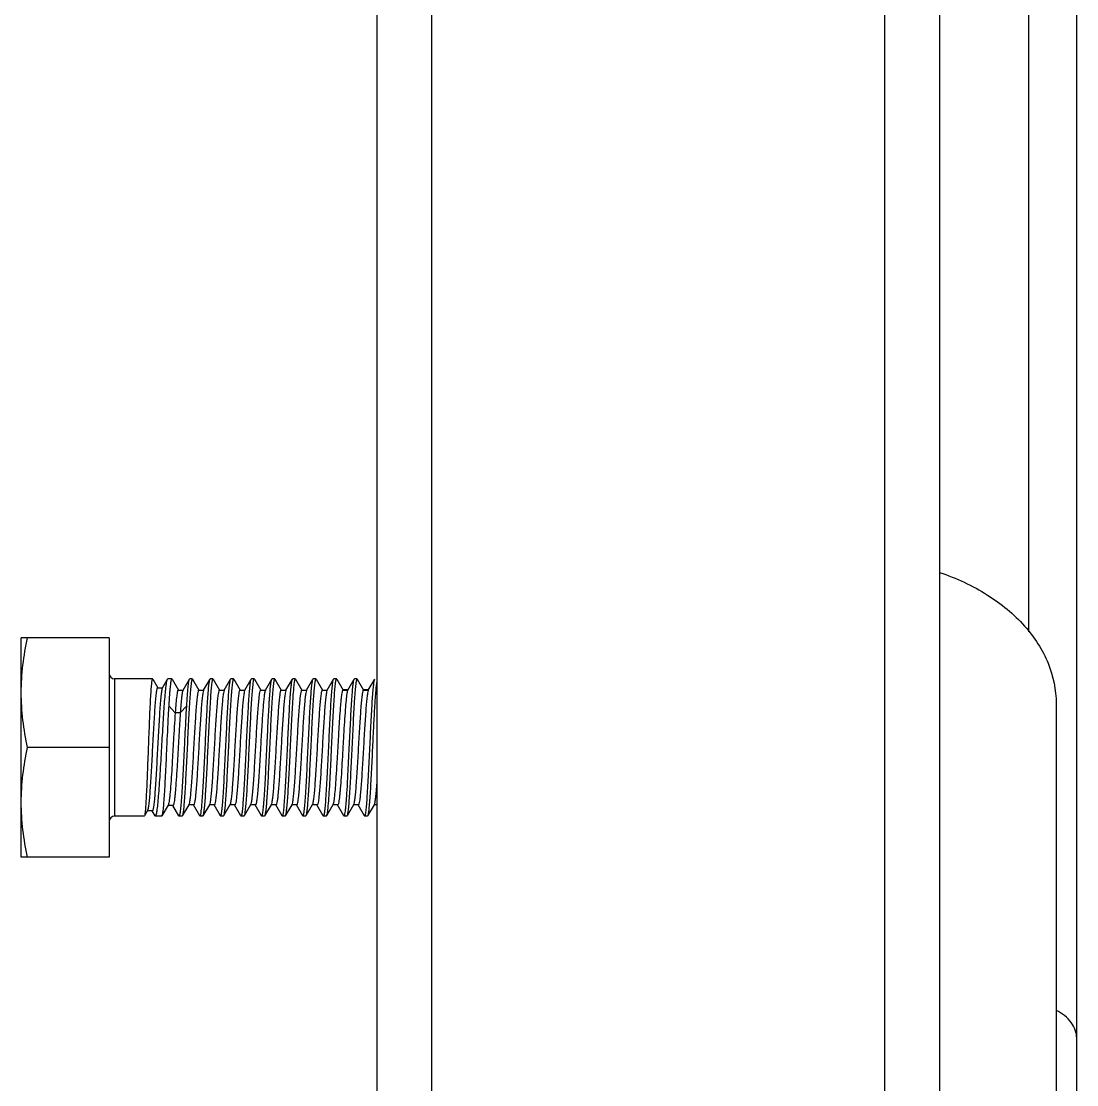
# Model space of a CAD drawing. Extents: x 4995099 to 5303443, y 4627657 to 4889583.
# Drawn here: x 5068756 to 5069542, y 4737413 to 4738205 of the extents above; entities that cross this region are included whole.
import ezdxf

# ---------------------------------------------------------------- set-up
doc = ezdxf.new("R2010")
doc.units = 0
doc.header["$LTSCALE"] = 1000
doc.header["$MEASUREMENT"] = 0
doc.layers.get('0').update_dxf_attribs({"color": 4, "linetype": 'CONTINUOUS'})

msp = doc.modelspace()

# ---------------------------------------------------------------- linework, layer by layer
for p, q in [((5069542.31, 4737394.9), (5069542.31, 4740730.48)), ((5069506.53, 4737750.46), (5069506.53, 4740579.38)), ((5069020.99, 4740388.31), (5069020.99, 4736994.68)), ((5069061.88, 4740388.31), (5069061.88, 4736994.68)), ((5069399.2, 4740388.31), (5069399.2, 4736994.68)), ((5069440.09, 4740388.31), (5069440.09, 4736994.68)), ((5068756.25, 4737582.41), (5068756.25, 4737745.97)), ((5068821.67, 4737745.97), (5068756.25, 4737745.97)), ((5068821.67, 4737745.97), (5068821.67, 4737582.41)), ((5068825.75, 4737715.3), (5068825.75, 4737613.08)), ((5068853.96, 4737715.3), (5068825.75, 4737715.3)), ((5068854.11, 4737715.18), (5068853.96, 4737715.3)), ((5068854.11, 4737715.18), (5068857.85, 4737708.73)), ((5068861.34, 4737708.53), (5068865.13, 4737715.07)), ((5068865.13, 4737715.07), (5068865.4, 4737715.3)), ((5068868.31, 4737715.3), (5068865.4, 4737715.3)), ((5068868.51, 4737715.13), (5068868.31, 4737715.3)), ((5068868.51, 4737715.13), (5068873.22, 4737707.02)), ((5068876.7, 4737706.81), (5068881.52, 4737715.13)), ((5068883.64, 4737715.3), (5068881.72, 4737715.3)), ((5068883.84, 4737715.13), (5068883.64, 4737715.3)), ((5068883.84, 4737715.13), (5068888.56, 4737707.02)), ((5068892.03, 4737706.81), (5068896.85, 4737715.13)), ((5068896.85, 4737715.13), (5068897.05, 4737715.3)), ((5068898.97, 4737715.3), (5068897.05, 4737715.3)), ((5068899.17, 4737715.13), (5068898.97, 4737715.3)), ((5068899.17, 4737715.13), (5068903.89, 4737707.02)), ((5068907.36, 4737706.81), (5068912.18, 4737715.13)), ((5068912.18, 4737715.13), (5068912.38, 4737715.3)), ((5068914.3, 4737715.3), (5068912.38, 4737715.3)), ((5068914.51, 4737715.13), (5068914.3, 4737715.3)), ((5068914.51, 4737715.13), (5068919.22, 4737707.02)), ((5068922.7, 4737706.81), (5068927.52, 4737715.13)), ((5068927.52, 4737715.13), (5068927.72, 4737715.3)), ((5068929.64, 4737715.3), (5068927.72, 4737715.3)), ((5068929.84, 4737715.13), (5068929.64, 4737715.3)), ((5068929.84, 4737715.13), (5068934.56, 4737707.02)), ((5068938.03, 4737706.81), (5068942.85, 4737715.13)), ((5068944.97, 4737715.3), (5068943.05, 4737715.3)), ((5068945.17, 4737715.13), (5068944.97, 4737715.3)), ((5068945.17, 4737715.13), (5068949.89, 4737707.02)), ((5068953.36, 4737706.81), (5068958.18, 4737715.13)), ((5068958.18, 4737715.13), (5068958.38, 4737715.3)), ((5068960.3, 4737715.3), (5068958.38, 4737715.3)), ((5068960.5, 4737715.13), (5068960.3, 4737715.3)), ((5068960.5, 4737715.13), (5068965.22, 4737707.02)), ((5068968.7, 4737706.81), (5068973.51, 4737715.13)), ((5068973.51, 4737715.13), (5068973.72, 4737715.3)), ((5068975.64, 4737715.3), (5068973.72, 4737715.3)), ((5068975.84, 4737715.13), (5068975.64, 4737715.3)), ((5068975.84, 4737715.13), (5068980.55, 4737707.02)), ((5068984.03, 4737706.81), (5068988.85, 4737715.13)), ((5068988.85, 4737715.13), (5068989.05, 4737715.3)), ((5068990.97, 4737715.3), (5068989.05, 4737715.3)), ((5068991.17, 4737715.13), (5068990.97, 4737715.3)), ((5068991.17, 4737715.13), (5068995.89, 4737707.02)), ((5068999.36, 4737706.81), (5069004.18, 4737715.13)), ((5069004.18, 4737715.13), (5069004.38, 4737715.3)), ((5069006.3, 4737715.3), (5069004.38, 4737715.3)), ((5069006.5, 4737715.13), (5069006.3, 4737715.3)), ((5069006.5, 4737715.13), (5069011.22, 4737707.02)), ((5069014.69, 4737706.81), (5069019.51, 4737715.13)), ((5068857.74, 4737708.73), (5068861.45, 4737708.73)), ((5068873.11, 4737707.02), (5068876.82, 4737707.02)), ((5068888.44, 4737707.02), (5068892.15, 4737707.02)), ((5068892.03, 4737706.81), (5068891.94, 4737706.62)), ((5068903.77, 4737707.02), (5068907.48, 4737707.02)), ((5068907.36, 4737706.81), (5068907.27, 4737706.61)), ((5068919.1, 4737707.02), (5068922.82, 4737707.02)), ((5068922.7, 4737706.81), (5068922.59, 4737706.6)), ((5068934.44, 4737707.02), (5068938.15, 4737707.02)), ((5068949.77, 4737707.02), (5068953.48, 4737707.02)), ((5068953.36, 4737706.81), (5068953.25, 4737706.58)), ((5068965.1, 4737707.02), (5068968.82, 4737707.02)), ((5068968.7, 4737706.81), (5068968.58, 4737706.57)), ((5068980.44, 4737707.02), (5068984.15, 4737707.02)), ((5068984.03, 4737706.81), (5068983.91, 4737706.55)), ((5068995.77, 4737707.02), (5068999.48, 4737707.02)), ((5068999.49, 4737707.03), (5068995.88, 4737707.03)), ((5069011.1, 4737707.02), (5069014.81, 4737707.02)), ((5069014.82, 4737707.03), (5069011.21, 4737707.03)), ((5069014.69, 4737706.81), (5069014.57, 4737706.53)), ((5068870.86, 4737690.12), (5068866.06, 4737695.13)), ((5068879.47, 4737695.13), (5068874.69, 4737690.12)), ((5069526.98, 4737696.93), (5069526.98, 4736585.8)), ((5068874.69, 4737690.12), (5068870.86, 4737690.12)), ((5068821.67, 4737664.19), (5068760.85, 4737664.19)), ((5068925.94, 4737666.97), (5068925.8, 4737664.19)), ((5068939.22, 4737664.19), (5068939.35, 4737666.97)), ((5068850.27, 4737617.13), (5068847.97, 4737613.18)), ((5068853.88, 4737616.95), (5068850.16, 4737616.95)), ((5068855.86, 4737613.36), (5068853.8, 4737616.9)), ((5068865.66, 4737621.28), (5068860.98, 4737613.23)), ((5068869.26, 4737621.07), (5068865.54, 4737621.07)), ((5068873.66, 4737613.28), (5068869.14, 4737621.07)), ((5068881.01, 4737621.57), (5068876.17, 4737613.25)), ((5068884.6, 4737621.36), (5068880.89, 4737621.36)), ((5068889.18, 4737613.25), (5068884.48, 4737621.36)), ((5068896.34, 4737621.57), (5068891.51, 4737613.25)), ((5068899.94, 4737621.36), (5068896.22, 4737621.36)), ((5068904.52, 4737613.25), (5068899.82, 4737621.36)), ((5068911.68, 4737621.57), (5068906.84, 4737613.25)), ((5068915.27, 4737621.36), (5068911.56, 4737621.36)), ((5068919.85, 4737613.25), (5068915.15, 4737621.36)), ((5068927.01, 4737621.57), (5068922.17, 4737613.25)), ((5068930.6, 4737621.36), (5068926.89, 4737621.36)), ((5068935.18, 4737613.25), (5068930.48, 4737621.36)), ((5068942.34, 4737621.57), (5068937.5, 4737613.25)), ((5068945.94, 4737621.36), (5068942.22, 4737621.36)), ((5068950.52, 4737613.25), (5068945.82, 4737621.36)), ((5068957.68, 4737621.57), (5068952.84, 4737613.25)), ((5068961.27, 4737621.36), (5068957.56, 4737621.36)), ((5068965.85, 4737613.25), (5068961.15, 4737621.36)), ((5068973.01, 4737621.57), (5068968.17, 4737613.25)), ((5068976.6, 4737621.36), (5068972.89, 4737621.36)), ((5068981.18, 4737613.25), (5068976.48, 4737621.36)), ((5068988.34, 4737621.57), (5068983.5, 4737613.25)), ((5068991.93, 4737621.36), (5068988.22, 4737621.36)), ((5068996.51, 4737613.25), (5068991.81, 4737621.36)), ((5069003.67, 4737621.57), (5068998.84, 4737613.25)), ((5069007.27, 4737621.36), (5069003.55, 4737621.36)), ((5069011.85, 4737613.25), (5069007.15, 4737621.36)), ((5069019.01, 4737621.57), (5069014.17, 4737613.25)), ((5069020.99, 4737621.36), (5069018.89, 4737621.36)), ((5068847.86, 4737613.08), (5068825.75, 4737613.08)), ((5068847.97, 4737613.18), (5068847.86, 4737613.08)), ((5068855.86, 4737613.36), (5068856.18, 4737613.08)), ((5068860.81, 4737613.08), (5068856.18, 4737613.08)), ((5068860.98, 4737613.23), (5068860.81, 4737613.08)), ((5068873.66, 4737613.28), (5068873.89, 4737613.08)), ((5068875.97, 4737613.08), (5068873.89, 4737613.08)), ((5068876.17, 4737613.25), (5068875.97, 4737613.08)), ((5068889.18, 4737613.25), (5068889.39, 4737613.08)), ((5068891.31, 4737613.08), (5068889.39, 4737613.08)), ((5068891.51, 4737613.25), (5068891.31, 4737613.08)), ((5068904.52, 4737613.25), (5068904.72, 4737613.08)), ((5068906.64, 4737613.08), (5068904.72, 4737613.08)), ((5068906.84, 4737613.25), (5068906.64, 4737613.08)), ((5068919.85, 4737613.25), (5068920.05, 4737613.08)), ((5068921.97, 4737613.08), (5068920.05, 4737613.08)), ((5068922.17, 4737613.25), (5068921.97, 4737613.08)), ((5068935.18, 4737613.25), (5068935.38, 4737613.08)), ((5068937.3, 4737613.08), (5068935.38, 4737613.08)), ((5068937.5, 4737613.25), (5068937.3, 4737613.08)), ((5068950.52, 4737613.25), (5068950.72, 4737613.08)), ((5068952.64, 4737613.08), (5068950.72, 4737613.08)), ((5068952.84, 4737613.25), (5068952.64, 4737613.08)), ((5068965.85, 4737613.25), (5068966.05, 4737613.08)), ((5068967.97, 4737613.08), (5068966.05, 4737613.08)), ((5068968.17, 4737613.25), (5068967.97, 4737613.08)), ((5068981.18, 4737613.25), (5068981.38, 4737613.08)), ((5068983.3, 4737613.08), (5068981.38, 4737613.08)), ((5068983.5, 4737613.25), (5068983.3, 4737613.08)), ((5068996.51, 4737613.25), (5068996.72, 4737613.08)), ((5068998.64, 4737613.08), (5068996.72, 4737613.08)), ((5068998.84, 4737613.25), (5068998.64, 4737613.08)), ((5069011.85, 4737613.25), (5069012.05, 4737613.08)), ((5069013.97, 4737613.08), (5069012.05, 4737613.08)), ((5069014.17, 4737613.25), (5069013.97, 4737613.08)), ((5068821.67, 4737582.41), (5068756.25, 4737582.41))]:
    msp.add_line(p, q)
for centre, start, end in [((5068825.75, 4737719.39), 180, 270), ((5068825.75, 4737608.99), 90, 180)]:
    msp.add_arc(centre, 4.09, start, end)
for points, knots in [([(5069440.19, 4737794.61), (5069452.63, 4737790.37), (5069475.71, 4737779.72), (5069504.03, 4737756.66), (5069522.56, 4737728.44), (5069526.98, 4737707.13), (5069526.98, 4737696.93)], [0, 0, 0, 0, 0.283922, 0.54373, 0.779554, 1, 1, 1, 1]), ([(5068853.96, 4737715.3), (5068853.85, 4737715.3), (5068853.68, 4737714.86), (5068853.52, 4737714.2), (5068853.32, 4737712.93), (5068853.04, 4737710.42), (5068852.7, 4737706.14), (5068852.32, 4737699.87), (5068851.94, 4737692.22), (5068851.56, 4737683.5), (5068851.19, 4737674.03), (5068850.94, 4737667.51), (5068850.81, 4737664.19)], [0, 0, 0, 0, 0.006203, 0.021073, 0.045141, 0.078305, 0.170688, 0.294821, 0.44599, 0.618417, 0.805472, 1, 1, 1, 1]), ([(5068860.89, 4737664.19), (5068861.24, 4737670.33), (5068861.75, 4737679.29), (5068862.47, 4737690.75), (5068862.99, 4737698.18), (5068863.51, 4737704.46), (5068863.98, 4737709.4), (5068864.51, 4737712.76), (5068864.83, 4737714.54), (5068865.13, 4737715.07)], [0, 0, 0, 0, 0.361155, 0.526427, 0.673911, 0.798642, 0.896457, 0.964179, 1, 1, 1, 1]), ([(5068868.31, 4737715.3), (5068868.16, 4737715.3), (5068867.91, 4737714.7), (5068867.7, 4737713.79), (5068867.42, 4737712.06), (5068867.15, 4737709.79), (5068866.88, 4737706.88), (5068866.48, 4737701.94), (5068866.23, 4737697.95), (5068866.06, 4737695.13)], [0, 0, 0, 0, 0.021546, 0.072917, 0.155846, 0.269667, 0.412995, 0.584026, 1, 1, 1, 1]), ([(5068879.47, 4737695.13), (5068879.63, 4737697.73), (5068879.92, 4737702.36), (5068880.41, 4737708.36), (5068880.82, 4737712.2), (5068881.21, 4737714.23), (5068881.39, 4737714.91), (5068881.52, 4737715.13)], [0, 0, 0, 0, 0.387446, 0.690986, 0.897716, 0.962073, 1, 1, 1, 1]), ([(5068883.64, 4737715.3), (5068883.52, 4737715.3), (5068883.3, 4737714.89), (5068883.12, 4737714.19), (5068882.88, 4737712.93), (5068882.54, 4737710.41), (5068882.13, 4737706.14), (5068881.68, 4737699.87), (5068881.21, 4737692.22), (5068880.74, 4737683.5), (5068880.28, 4737674.03), (5068879.96, 4737667.51), (5068879.81, 4737664.19)], [0, 0, 0, 0, 0.006697, 0.021779, 0.045964, 0.079194, 0.171609, 0.295674, 0.446694, 0.618911, 0.805729, 1, 1, 1, 1]), ([(5068881.52, 4737715.13), (5068881.54, 4737715.17), (5068881.59, 4737715.25), (5068881.68, 4737715.3), (5068881.72, 4737715.3)], [0, 0, 0, 0, 0.600476, 1, 1, 1, 1]), ([(5068893.22, 4737664.19), (5068893.51, 4737670.38), (5068893.94, 4737679.41), (5068894.56, 4737690.95), (5068894.99, 4737698.42), (5068895.44, 4737704.69), (5068895.84, 4737709.61), (5068896.31, 4737712.89), (5068896.56, 4737714.63), (5068896.85, 4737715.13)], [0, 0, 0, 0, 0.363963, 0.530225, 0.678242, 0.802937, 0.90006, 0.966368, 1, 1, 1, 1]), ([(5068898.97, 4737715.3), (5068898.86, 4737715.3), (5068898.63, 4737714.89), (5068898.45, 4737714.19), (5068898.21, 4737712.94), (5068897.88, 4737710.41), (5068897.47, 4737706.14), (5068897.01, 4737699.87), (5068896.55, 4737692.22), (5068896.08, 4737683.5), (5068895.61, 4737674.03), (5068895.3, 4737667.51), (5068895.14, 4737664.19)], [0, 0, 0, 0, 0.006689, 0.021764, 0.045941, 0.079165, 0.171569, 0.295632, 0.446659, 0.618889, 0.805716, 1, 1, 1, 1]), ([(5068908.55, 4737664.19), (5068908.85, 4737670.38), (5068909.28, 4737679.41), (5068909.89, 4737690.95), (5068910.33, 4737698.42), (5068910.78, 4737704.69), (5068911.17, 4737709.61), (5068911.65, 4737712.89), (5068911.9, 4737714.63), (5068912.18, 4737715.13)], [0, 0, 0, 0, 0.363959, 0.530225, 0.678245, 0.80294, 0.900061, 0.966367, 1, 1, 1, 1]), ([(5068914.3, 4737715.3), (5068914.19, 4737715.3), (5068913.97, 4737714.89), (5068913.79, 4737714.19), (5068913.54, 4737712.94), (5068913.21, 4737710.42), (5068912.8, 4737706.14), (5068912.34, 4737699.87), (5068911.88, 4737692.22), (5068911.41, 4737683.5), (5068910.94, 4737674.03), (5068910.63, 4737667.51), (5068910.47, 4737664.19)], [0, 0, 0, 0, 0.00668, 0.021743, 0.045911, 0.079128, 0.171521, 0.29558, 0.446613, 0.618858, 0.805701, 1, 1, 1, 1]), ([(5068923.88, 4737664.19), (5068924.18, 4737670.38), (5068924.61, 4737679.41), (5068925.22, 4737690.95), (5068925.66, 4737698.42), (5068926.11, 4737704.69), (5068926.51, 4737709.61), (5068926.98, 4737712.89), (5068927.23, 4737714.63), (5068927.52, 4737715.13)], [0, 0, 0, 0, 0.363957, 0.530226, 0.678247, 0.80294, 0.900059, 0.966367, 1, 1, 1, 1]), ([(5068929.64, 4737715.3), (5068929.53, 4737715.3), (5068929.31, 4737714.92), (5068929.14, 4737714.27), (5068928.9, 4737713.1), (5068928.58, 4737710.74), (5068928.18, 4737706.75), (5068927.74, 4737700.86), (5068927.29, 4737693.66), (5068926.84, 4737685.41), (5068926.39, 4737676.39), (5068926.09, 4737670.16), (5068925.94, 4737666.97)], [0, 0, 0, 0, 0.006689, 0.021571, 0.045424, 0.078208, 0.169526, 0.292465, 0.442701, 0.6149, 0.802905, 1, 1, 1, 1]), ([(5068939.35, 4737666.97), (5068939.63, 4737672.88), (5068940.04, 4737681.46), (5068940.64, 4737692.41), (5068941.06, 4737699.44), (5068941.49, 4737705.33), (5068941.88, 4737709.94), (5068942.33, 4737713.02), (5068942.58, 4737714.66), (5068942.85, 4737715.13)], [0, 0, 0, 0, 0.367266, 0.533405, 0.680662, 0.804347, 0.900563, 0.966339, 1, 1, 1, 1]), ([(5068944.97, 4737715.3), (5068944.86, 4737715.3), (5068944.63, 4737714.89), (5068944.45, 4737714.19), (5068944.21, 4737712.94), (5068943.87, 4737710.41), (5068943.47, 4737706.14), (5068943.01, 4737699.87), (5068942.54, 4737692.22), (5068942.08, 4737683.5), (5068941.61, 4737674.03), (5068941.3, 4737667.51), (5068941.14, 4737664.19)], [0, 0, 0, 0, 0.006689, 0.021763, 0.04594, 0.079164, 0.171568, 0.295631, 0.446657, 0.618886, 0.805714, 1, 1, 1, 1]), ([(5068942.85, 4737715.13), (5068942.88, 4737715.17), (5068942.93, 4737715.25), (5068943.01, 4737715.3), (5068943.05, 4737715.3)], [0, 0, 0, 0, 0.600612, 1, 1, 1, 1]), ([(5068954.55, 4737664.19), (5068954.85, 4737670.38), (5068955.27, 4737679.41), (5068955.89, 4737690.95), (5068956.32, 4737698.42), (5068956.77, 4737704.69), (5068957.17, 4737709.61), (5068957.65, 4737712.89), (5068957.89, 4737714.63), (5068958.18, 4737715.13)], [0, 0, 0, 0, 0.363961, 0.530225, 0.678245, 0.802939, 0.90006, 0.966367, 1, 1, 1, 1]), ([(5068960.3, 4737715.3), (5068960.19, 4737715.3), (5068959.96, 4737714.89), (5068959.79, 4737714.19), (5068959.54, 4737712.94), (5068959.21, 4737710.42), (5068958.8, 4737706.14), (5068958.34, 4737699.87), (5068957.88, 4737692.22), (5068957.41, 4737683.5), (5068956.94, 4737674.03), (5068956.63, 4737667.51), (5068956.47, 4737664.19)], [0, 0, 0, 0, 0.006676, 0.021733, 0.045899, 0.079113, 0.171508, 0.295569, 0.446596, 0.61884, 0.805693, 1, 1, 1, 1]), ([(5068969.88, 4737664.19), (5068970.18, 4737670.38), (5068970.61, 4737679.41), (5068971.22, 4737690.95), (5068971.66, 4737698.42), (5068972.11, 4737704.69), (5068972.51, 4737709.61), (5068972.98, 4737712.89), (5068973.23, 4737714.63), (5068973.51, 4737715.13)], [0, 0, 0, 0, 0.363962, 0.530226, 0.678239, 0.802933, 0.900057, 0.966368, 1, 1, 1, 1]), ([(5068975.64, 4737715.3), (5068975.52, 4737715.3), (5068975.3, 4737714.89), (5068975.12, 4737714.19), (5068974.88, 4737712.93), (5068974.54, 4737710.41), (5068974.13, 4737706.14), (5068973.67, 4737699.87), (5068973.21, 4737692.22), (5068972.74, 4737683.5), (5068972.27, 4737674.03), (5068971.96, 4737667.51), (5068971.8, 4737664.19)], [0, 0, 0, 0, 0.006697, 0.021779, 0.045964, 0.079195, 0.171609, 0.295674, 0.446694, 0.618911, 0.805729, 1, 1, 1, 1]), ([(5068985.22, 4737664.19), (5068985.51, 4737670.38), (5068985.94, 4737679.41), (5068986.55, 4737690.95), (5068986.99, 4737698.42), (5068987.44, 4737704.69), (5068987.84, 4737709.61), (5068988.31, 4737712.89), (5068988.56, 4737714.63), (5068988.85, 4737715.13)], [0, 0, 0, 0, 0.363963, 0.530225, 0.678242, 0.802937, 0.90006, 0.966368, 1, 1, 1, 1]), ([(5068990.97, 4737715.3), (5068990.85, 4737715.3), (5068990.63, 4737714.89), (5068990.45, 4737714.19), (5068990.21, 4737712.94), (5068989.87, 4737710.41), (5068989.46, 4737706.14), (5068989.01, 4737699.87), (5068988.54, 4737692.22), (5068988.08, 4737683.5), (5068987.61, 4737674.03), (5068987.29, 4737667.51), (5068987.14, 4737664.19)], [0, 0, 0, 0, 0.006686, 0.021758, 0.045933, 0.079154, 0.171555, 0.295617, 0.446646, 0.618881, 0.805711, 1, 1, 1, 1]), ([(5069000.55, 4737664.19), (5069000.84, 4737670.38), (5069001.27, 4737679.41), (5069001.89, 4737690.95), (5069002.32, 4737698.42), (5069002.77, 4737704.69), (5069003.17, 4737709.61), (5069003.64, 4737712.89), (5069003.89, 4737714.63), (5069004.18, 4737715.13)], [0, 0, 0, 0, 0.363958, 0.530225, 0.678245, 0.80294, 0.90006, 0.966367, 1, 1, 1, 1]), ([(5069006.3, 4737715.3), (5069006.19, 4737715.3), (5069005.96, 4737714.89), (5069005.79, 4737714.19), (5069005.54, 4737712.94), (5069005.21, 4737710.42), (5069004.8, 4737706.14), (5069004.34, 4737699.87), (5069003.88, 4737692.22), (5069003.41, 4737683.5), (5069002.94, 4737674.03), (5069002.63, 4737667.51), (5069002.47, 4737664.19)], [0, 0, 0, 0, 0.006677, 0.021736, 0.045902, 0.079117, 0.171507, 0.295565, 0.446598, 0.618848, 0.805696, 1, 1, 1, 1]), ([(5069015.88, 4737664.19), (5069016.18, 4737670.38), (5069016.61, 4737679.41), (5069017.22, 4737690.95), (5069017.66, 4737698.42), (5069018.11, 4737704.69), (5069018.5, 4737709.61), (5069018.98, 4737712.89), (5069019.23, 4737714.63), (5069019.51, 4737715.13)], [0, 0, 0, 0, 0.363957, 0.530228, 0.678248, 0.80294, 0.900058, 0.966367, 1, 1, 1, 1]), ([(5069020.99, 4737713.54), (5069020.58, 4737711.27), (5069020.05, 4737705.17), (5069019.29, 4737694.19), (5069018.56, 4737680.03), (5069018.06, 4737669.66), (5069017.8, 4737664.19)], [0, 0, 0, 0, 0.140058, 0.370691, 0.667791, 1, 1, 1, 1]), ([(5068857.74, 4737708.73), (5068857.63, 4737708.73), (5068857.4, 4737708.39), (5068857.22, 4737707.76), (5068856.98, 4737706.68), (5068856.64, 4737704.49), (5068856.24, 4737700.79), (5068855.79, 4737695.35), (5068855.33, 4737688.72), (5068854.87, 4737681.16), (5068854.41, 4737672.94), (5068853.8, 4737661.55), (5068853.2, 4737650.32), (5068852.58, 4737639.65), (5068852.13, 4737632.72), (5068851.68, 4737626.89), (5068851.27, 4737622.32), (5068850.81, 4737619.24), (5068850.54, 4737617.61), (5068850.27, 4737617.13)], [0, 0, 0, 0, 0.003488, 0.010904, 0.022688, 0.038824, 0.083607, 0.143647, 0.216697, 0.300025, 0.390537, 0.484902, 0.671459, 0.756962, 0.833182, 0.897479, 0.947675, 0.982144, 1, 1, 1, 1]), ([(5068861.34, 4737708.53), (5068861.05, 4737708.03), (5068860.77, 4737706.31), (5068860.29, 4737703.09), (5068859.86, 4737698.32), (5068859.4, 4737692.29), (5068858.94, 4737685.17), (5068858.31, 4737674.35), (5068857.71, 4737663.04), (5068857.1, 4737651.68), (5068856.65, 4737643.58), (5068856.2, 4737636.18), (5068855.75, 4737629.76), (5068855.31, 4737624.51), (5068854.9, 4737620.67), (5068854.5, 4737618.29), (5068854.2, 4737617.27), (5068853.98, 4737616.95), (5068853.88, 4737616.95)], [0, 0, 0, 0, 0.018844, 0.055045, 0.107437, 0.174076, 0.252464, 0.339678, 0.527511, 0.621285, 0.710453, 0.791854, 0.862644, 0.920393, 0.963178, 0.989688, 0.996707, 1, 1, 1, 1]), ([(5068873.11, 4737707.02), (5068872.97, 4737707.02), (5068872.71, 4737706.55), (5068872.5, 4737705.75), (5068872.21, 4737704.31), (5068871.82, 4737701.44), (5068871.35, 4737696.63), (5068871.03, 4737692.48), (5068870.86, 4737690.12)], [0, 0, 0, 0, 0.023235, 0.075178, 0.15823, 0.271917, 0.585415, 1, 1, 1, 1]), ([(5068876.7, 4737706.81), (5068876.39, 4737706.29), (5068876.1, 4737704.48), (5068875.59, 4737701.08), (5068875.15, 4737696.07), (5068874.85, 4737692.26), (5068874.69, 4737690.12)], [0, 0, 0, 0, 0.108395, 0.316903, 0.618184, 1, 1, 1, 1]), ([(5068888.44, 4737707.02), (5068888.34, 4737707.02), (5068888.11, 4737706.72), (5068887.81, 4737705.73), (5068887.4, 4737703.47), (5068886.99, 4737699.82), (5068886.54, 4737694.84), (5068886.09, 4737688.77), (5068885.63, 4737681.81), (5068885.18, 4737674.22), (5068884.57, 4737663.63), (5068883.98, 4737653.13), (5068883.36, 4737643.1), (5068882.91, 4737636.54), (5068882.45, 4737630.99), (5068882.03, 4737626.6), (5068881.57, 4737623.62), (5068881.28, 4737622.03), (5068881.01, 4737621.57)], [0, 0, 0, 0, 0.003515, 0.010772, 0.037949, 0.081609, 0.140308, 0.211978, 0.294061, 0.383612, 0.477415, 0.664253, 0.750571, 0.827952, 0.893624, 0.945254, 0.981055, 1, 1, 1, 1]), ([(5068891.94, 4737706.62), (5068891.69, 4737706.03), (5068891.39, 4737704.31), (5068890.94, 4737701.09), (5068890.52, 4737696.55), (5068889.88, 4737688.43), (5068889.14, 4737676.53), (5068888.42, 4737663.91), (5068887.82, 4737653.46), (5068887.37, 4737646), (5068886.93, 4737639.18), (5068886.48, 4737633.25), (5068886.04, 4737628.39), (5068885.63, 4737624.82), (5068885.22, 4737622.61), (5068884.92, 4737621.65), (5068884.7, 4737621.36), (5068884.6, 4737621.36)], [0, 0, 0, 0, 0.022098, 0.060554, 0.114206, 0.18123, 0.34569, 0.53115, 0.623722, 0.711849, 0.792446, 0.862698, 0.92016, 0.962863, 0.989437, 0.99654, 1, 1, 1, 1]), ([(5068903.77, 4737707.02), (5068903.67, 4737707.02), (5068903.45, 4737706.72), (5068903.14, 4737705.73), (5068902.74, 4737703.47), (5068902.32, 4737699.82), (5068901.87, 4737694.84), (5068901.42, 4737688.77), (5068900.97, 4737681.81), (5068900.51, 4737674.22), (5068899.9, 4737663.63), (5068899.31, 4737653.13), (5068898.69, 4737643.1), (5068898.24, 4737636.54), (5068897.78, 4737630.99), (5068897.37, 4737626.6), (5068896.9, 4737623.62), (5068896.62, 4737622.03), (5068896.34, 4737621.57)], [0, 0, 0, 0, 0.003515, 0.010772, 0.037949, 0.081609, 0.140308, 0.211978, 0.294061, 0.383612, 0.477415, 0.664253, 0.750571, 0.827952, 0.893624, 0.945254, 0.981055, 1, 1, 1, 1]), ([(5068907.27, 4737706.61), (5068907.02, 4737706.02), (5068906.71, 4737704.29), (5068906.27, 4737701.06), (5068905.85, 4737696.52), (5068905.21, 4737688.39), (5068904.47, 4737676.49), (5068903.75, 4737663.87), (5068903.15, 4737653.43), (5068902.71, 4737645.98), (5068902.26, 4737639.17), (5068901.82, 4737633.24), (5068901.37, 4737628.38), (5068900.96, 4737624.81), (5068900.56, 4737622.61), (5068900.26, 4737621.65), (5068900.04, 4737621.36), (5068899.94, 4737621.36)], [0, 0, 0, 0, 0.022237, 0.060809, 0.11455, 0.181633, 0.346125, 0.531524, 0.624042, 0.712107, 0.792639, 0.862829, 0.920237, 0.962898, 0.989446, 0.996542, 1, 1, 1, 1]), ([(5068919.1, 4737707.02), (5068919, 4737707.02), (5068918.78, 4737706.72), (5068918.48, 4737705.73), (5068918.07, 4737703.47), (5068917.65, 4737699.82), (5068917.2, 4737694.84), (5068916.75, 4737688.77), (5068916.3, 4737681.81), (5068915.84, 4737674.22), (5068915.24, 4737663.63), (5068914.65, 4737653.13), (5068914.02, 4737643.1), (5068913.57, 4737636.54), (5068913.12, 4737630.99), (5068912.7, 4737626.6), (5068912.23, 4737623.62), (5068911.95, 4737622.03), (5068911.68, 4737621.57)], [0, 0, 0, 0, 0.003515, 0.010772, 0.037949, 0.081609, 0.140308, 0.211978, 0.294061, 0.383612, 0.477416, 0.664253, 0.750571, 0.827952, 0.893624, 0.945254, 0.981055, 1, 1, 1, 1]), ([(5068922.59, 4737706.6), (5068922.35, 4737706), (5068922.04, 4737704.27), (5068921.6, 4737701.03), (5068921.17, 4737696.48), (5068920.54, 4737688.35), (5068919.8, 4737676.45), (5068919.09, 4737663.83), (5068918.49, 4737653.39), (5068918.04, 4737645.95), (5068917.59, 4737639.15), (5068917.15, 4737633.23), (5068916.7, 4737628.37), (5068916.29, 4737624.81), (5068915.89, 4737622.61), (5068915.59, 4737621.65), (5068915.37, 4737621.36), (5068915.27, 4737621.36)], [0, 0, 0, 0, 0.022376, 0.061065, 0.114893, 0.182035, 0.346559, 0.531898, 0.624361, 0.712364, 0.792832, 0.86296, 0.920314, 0.962934, 0.989455, 0.996544, 1, 1, 1, 1]), ([(5068934.44, 4737707.02), (5068934.34, 4737707.02), (5068934.11, 4737706.72), (5068933.81, 4737705.74), (5068933.41, 4737703.5), (5068932.99, 4737699.86), (5068932.54, 4737694.92), (5068932.09, 4737688.89), (5068931.47, 4737679.3), (5068931.03, 4737671.74), (5068930.74, 4737666.52)], [0, 0, 0, 0, 0.007368, 0.022553, 0.07941, 0.170757, 0.293599, 0.443643, 0.615565, 1, 1, 1, 1]), ([(5068938.03, 4737706.81), (5068937.78, 4737706.39), (5068937.51, 4737704.98), (5068937.08, 4737702.32), (5068936.69, 4737698.43), (5068936.26, 4737693.5), (5068935.84, 4737687.64), (5068935.26, 4737678.54), (5068934.85, 4737671.42), (5068934.57, 4737666.52)], [0, 0, 0, 0, 0.036414, 0.10397, 0.201071, 0.324823, 0.471425, 0.636308, 1, 1, 1, 1]), ([(5068949.77, 4737707.02), (5068949.67, 4737707.02), (5068949.45, 4737706.72), (5068949.14, 4737705.73), (5068948.73, 4737703.47), (5068948.32, 4737699.82), (5068947.87, 4737694.84), (5068947.42, 4737688.77), (5068946.96, 4737681.81), (5068946.51, 4737674.22), (5068945.9, 4737663.63), (5068945.31, 4737653.13), (5068944.69, 4737643.1), (5068944.24, 4737636.54), (5068943.78, 4737630.99), (5068943.36, 4737626.6), (5068942.9, 4737623.62), (5068942.62, 4737622.03), (5068942.34, 4737621.57)], [0, 0, 0, 0, 0.003516, 0.010772, 0.037949, 0.081609, 0.140308, 0.211978, 0.294061, 0.383612, 0.477416, 0.664254, 0.750571, 0.827952, 0.893624, 0.945254, 0.981055, 1, 1, 1, 1]), ([(5068953.25, 4737706.58), (5068953.01, 4737705.97), (5068952.7, 4737704.23), (5068952.26, 4737700.96), (5068951.83, 4737696.4), (5068951.2, 4737688.26), (5068950.46, 4737676.37), (5068949.75, 4737663.76), (5068949.15, 4737653.33), (5068948.7, 4737645.9), (5068948.25, 4737639.11), (5068947.81, 4737633.2), (5068947.37, 4737628.36), (5068946.96, 4737624.8), (5068946.55, 4737622.61), (5068946.26, 4737621.65), (5068946.03, 4737621.36), (5068945.94, 4737621.36)], [0, 0, 0, 0, 0.022654, 0.061574, 0.115578, 0.182837, 0.347426, 0.532643, 0.624999, 0.712877, 0.793216, 0.863221, 0.920468, 0.963004, 0.989473, 0.996549, 1, 1, 1, 1]), ([(5068965.1, 4737707.02), (5068965, 4737707.02), (5068964.78, 4737706.72), (5068964.47, 4737705.73), (5068964.07, 4737703.47), (5068963.65, 4737699.82), (5068963.2, 4737694.84), (5068962.75, 4737688.77), (5068962.3, 4737681.81), (5068961.84, 4737674.22), (5068961.24, 4737663.63), (5068960.64, 4737653.13), (5068960.02, 4737643.1), (5068959.57, 4737636.54), (5068959.11, 4737630.99), (5068958.7, 4737626.6), (5068958.23, 4737623.62), (5068957.95, 4737622.03), (5068957.68, 4737621.57)], [0, 0, 0, 0, 0.003516, 0.010771, 0.037949, 0.081609, 0.140308, 0.211978, 0.294061, 0.383613, 0.477416, 0.664254, 0.750571, 0.827952, 0.893624, 0.945254, 0.981055, 1, 1, 1, 1]), ([(5068968.58, 4737706.57), (5068968.34, 4737705.96), (5068968.03, 4737704.2), (5068967.59, 4737700.93), (5068967.16, 4737696.36), (5068966.53, 4737688.22), (5068965.79, 4737676.33), (5068965.08, 4737663.72), (5068964.48, 4737653.3), (5068964.03, 4737645.88), (5068963.58, 4737639.09), (5068963.14, 4737633.19), (5068962.7, 4737628.35), (5068962.29, 4737624.8), (5068961.89, 4737622.61), (5068961.59, 4737621.65), (5068961.37, 4737621.36), (5068961.27, 4737621.36)], [0, 0, 0, 0, 0.022792, 0.061828, 0.11592, 0.183237, 0.347858, 0.533014, 0.625317, 0.713133, 0.793408, 0.863351, 0.920544, 0.963039, 0.989482, 0.996551, 1, 1, 1, 1]), ([(5068980.44, 4737707.02), (5068980.33, 4737707.02), (5068980.11, 4737706.72), (5068979.81, 4737705.73), (5068979.4, 4737703.47), (5068978.98, 4737699.82), (5068978.53, 4737694.84), (5068978.08, 4737688.77), (5068977.63, 4737681.81), (5068977.18, 4737674.22), (5068976.57, 4737663.63), (5068975.98, 4737653.13), (5068975.35, 4737643.1), (5068974.9, 4737636.54), (5068974.45, 4737630.99), (5068974.03, 4737626.6), (5068973.56, 4737623.62), (5068973.28, 4737622.03), (5068973.01, 4737621.57)], [0, 0, 0, 0, 0.003516, 0.010771, 0.037949, 0.081609, 0.140308, 0.211978, 0.294061, 0.383613, 0.477416, 0.664254, 0.750571, 0.827952, 0.893624, 0.945254, 0.981055, 1, 1, 1, 1]), ([(5068983.91, 4737706.55), (5068983.67, 4737705.94), (5068983.36, 4737704.18), (5068982.92, 4737700.9), (5068982.49, 4737696.32), (5068981.86, 4737688.18), (5068981.12, 4737676.28), (5068980.41, 4737663.68), (5068979.81, 4737653.27), (5068979.36, 4737645.85), (5068978.92, 4737639.07), (5068978.47, 4737633.17), (5068978.03, 4737628.34), (5068977.62, 4737624.79), (5068977.22, 4737622.6), (5068976.92, 4737621.65), (5068976.7, 4737621.36), (5068976.6, 4737621.36)], [0, 0, 0, 0, 0.022931, 0.062083, 0.116262, 0.183637, 0.34829, 0.533386, 0.625634, 0.713389, 0.793599, 0.863481, 0.920621, 0.963074, 0.989491, 0.996553, 1, 1, 1, 1]), ([(5068995.77, 4737707.02), (5068995.6, 4737707.02), (5068995.31, 4737706.37), (5068995.07, 4737705.36), (5068994.75, 4737703.46), (5068994.45, 4737700.98), (5068994.13, 4737697.83), (5068993.68, 4737692.53), (5068993.14, 4737684.79), (5068992.53, 4737674.57), (5068991.9, 4737663.63), (5068991.28, 4737652.73), (5068990.84, 4737645.56), (5068990.61, 4737642.12)], [0, 0, 0, 0, 0.007549, 0.025288, 0.053782, 0.092698, 0.14142, 0.199125, 0.337396, 0.498012, 0.669894, 0.841157, 1, 1, 1, 1]), ([(5068999.36, 4737706.81), (5068999.21, 4737706.55), (5068998.99, 4737705.74), (5068998.52, 4737703.31), (5068998.04, 4737698.76), (5068997.45, 4737691.76), (5068996.87, 4737683.01), (5068996.27, 4737673.09), (5068995.49, 4737659.32), (5068994.9, 4737648.93), (5068994.45, 4737642.12)], [0, 0, 0, 0, 0.014139, 0.038106, 0.114569, 0.22512, 0.362916, 0.519336, 0.684562, 1, 1, 1, 1]), ([(5069011.1, 4737707.02), (5069011, 4737707.02), (5069010.78, 4737706.72), (5069010.47, 4737705.73), (5069010.07, 4737703.47), (5069009.65, 4737699.82), (5069009.2, 4737694.84), (5069008.75, 4737688.77), (5069008.3, 4737681.81), (5069007.84, 4737674.22), (5069007.23, 4737663.63), (5069006.64, 4737653.13), (5069006.02, 4737643.1), (5069005.57, 4737636.54), (5069005.11, 4737630.99), (5069004.7, 4737626.6), (5069004.23, 4737623.62), (5069003.95, 4737622.03), (5069003.67, 4737621.57)], [0, 0, 0, 0, 0.003516, 0.010771, 0.037949, 0.081609, 0.140308, 0.211978, 0.294061, 0.383613, 0.477416, 0.664254, 0.750571, 0.827952, 0.893624, 0.945254, 0.981055, 1, 1, 1, 1]), ([(5069014.57, 4737706.53), (5069014.33, 4737705.91), (5069014.02, 4737704.14), (5069013.58, 4737700.84), (5069013.15, 4737696.25), (5069012.52, 4737688.09), (5069011.78, 4737676.2), (5069011.07, 4737663.61), (5069010.47, 4737653.21), (5069010.02, 4737645.8), (5069009.58, 4737639.03), (5069009.14, 4737633.15), (5069008.7, 4737628.32), (5069008.28, 4737624.79), (5069007.88, 4737622.6), (5069007.59, 4737621.65), (5069007.37, 4737621.36), (5069007.27, 4737621.36)], [0, 0, 0, 0, 0.023208, 0.06259, 0.116944, 0.184435, 0.349152, 0.534126, 0.626268, 0.713899, 0.79398, 0.86374, 0.920773, 0.963144, 0.989509, 0.996558, 1, 1, 1, 1]), ([(5068866.06, 4737695.13), (5068865.92, 4737692.8), (5068865.34, 4737682.49), (5068864.86, 4737672.17), (5068864.49, 4737664.19)], [0, 0, 0, 0, 0.22604, 1, 1, 1, 1]), ([(5068877.87, 4737664.19), (5068878.01, 4737666.95), (5068878.51, 4737677.26), (5068879.02, 4737687.58), (5068879.47, 4737695.13)], [0, 0, 0, 0, 0.2673, 1, 1, 1, 1]), ([(5068870.86, 4737690.12), (5068870.36, 4737683.15), (5068869.74, 4737672.37), (5068868.92, 4737657.94), (5068868.29, 4737647.25), (5068867.67, 4737637.74), (5068867.13, 4737630.87), (5068866.67, 4737626.46), (5068866.37, 4737624.09), (5068866.05, 4737622.44), (5068865.83, 4737621.56), (5068865.66, 4737621.28)], [0, 0, 0, 0, 0.303539, 0.468638, 0.62733, 0.768529, 0.882427, 0.926602, 0.961222, 0.985757, 1, 1, 1, 1]), ([(5068874.69, 4737690.12), (5068874.44, 4737686.66), (5068873.98, 4737679.33), (5068873.32, 4737668.04), (5068872.67, 4737656.44), (5068872.01, 4737645.43), (5068871.45, 4737637.02), (5068870.98, 4737631.21), (5068870.65, 4737627.74), (5068870.33, 4737625.01), (5068869.99, 4737622.91), (5068869.73, 4737621.8), (5068869.43, 4737621.07), (5068869.26, 4737621.07)], [0, 0, 0, 0, 0.15003, 0.317321, 0.489066, 0.652114, 0.794019, 0.853588, 0.904016, 0.944371, 0.97394, 0.992316, 1, 1, 1, 1]), ([(5068850.81, 4737664.19), (5068850.57, 4737657.91), (5068850.23, 4737648.77), (5068849.74, 4737637.1), (5068849.4, 4737629.59), (5068849.04, 4737623.31), (5068848.76, 4737618.44), (5068848.35, 4737615.28), (5068848.23, 4737613.62), (5068847.97, 4737613.18)], [0, 0, 0, 0, 0.36864, 0.53657, 0.68548, 0.810114, 0.906077, 0.97003, 1, 1, 1, 1]), ([(5068856.18, 4737613.08), (5068856.31, 4737613.08), (5068856.6, 4737613.46), (5068856.99, 4737614.72), (5068857.51, 4737617.58), (5068858.05, 4737622.22), (5068858.62, 4737628.51), (5068859.18, 4737636.16), (5068859.75, 4737644.88), (5068860.32, 4737654.35), (5068860.7, 4737660.87), (5068860.89, 4737664.19)], [0, 0, 0, 0, 0.007547, 0.022985, 0.080637, 0.173055, 0.296975, 0.447746, 0.61965, 0.806111, 1, 1, 1, 1]), ([(5068864.49, 4737664.19), (5068864.2, 4737657.98), (5068863.78, 4737648.92), (5068863.18, 4737637.35), (5068862.76, 4737629.87), (5068862.32, 4737623.59), (5068861.95, 4737618.69), (5068861.49, 4737615.44), (5068861.26, 4737613.72), (5068860.98, 4737613.23)], [0, 0, 0, 0, 0.365079, 0.53175, 0.679987, 0.804667, 0.901508, 0.967249, 1, 1, 1, 1]), ([(5068873.89, 4737613.08), (5068874, 4737613.08), (5068874.25, 4737613.48), (5068874.43, 4737614.19), (5068874.69, 4737615.44), (5068875.04, 4737617.96), (5068875.47, 4737622.23), (5068875.95, 4737628.5), (5068876.43, 4737636.15), (5068876.91, 4737644.88), (5068877.39, 4737654.35), (5068877.71, 4737660.87), (5068877.87, 4737664.19)], [0, 0, 0, 0, 0.006868, 0.022, 0.046199, 0.079427, 0.17181, 0.295831, 0.44681, 0.618994, 0.805771, 1, 1, 1, 1]), ([(5068879.81, 4737664.19), (5068879.51, 4737657.99), (5068879.08, 4737648.97), (5068878.47, 4737637.43), (5068878.03, 4737629.96), (5068877.58, 4737623.68), (5068877.18, 4737618.77), (5068876.71, 4737615.49), (5068876.46, 4737613.75), (5068876.17, 4737613.25)], [0, 0, 0, 0, 0.364025, 0.530311, 0.678341, 0.803035, 0.90014, 0.966414, 1, 1, 1, 1]), ([(5068889.39, 4737613.08), (5068889.5, 4737613.08), (5068889.72, 4737613.49), (5068889.9, 4737614.19), (5068890.15, 4737615.44), (5068890.48, 4737617.97), (5068890.89, 4737622.24), (5068891.35, 4737628.51), (5068891.81, 4737636.16), (5068892.28, 4737644.88), (5068892.75, 4737654.35), (5068893.06, 4737660.87), (5068893.22, 4737664.19)], [0, 0, 0, 0, 0.006693, 0.021771, 0.045952, 0.079179, 0.171588, 0.295652, 0.446676, 0.6189, 0.805722, 1, 1, 1, 1]), ([(5068895.14, 4737664.19), (5068894.84, 4737657.99), (5068894.41, 4737648.97), (5068893.8, 4737637.43), (5068893.36, 4737629.96), (5068892.91, 4737623.68), (5068892.52, 4737618.77), (5068892.04, 4737615.49), (5068891.79, 4737613.75), (5068891.51, 4737613.25)], [0, 0, 0, 0, 0.364027, 0.530312, 0.678339, 0.803032, 0.900139, 0.966415, 1, 1, 1, 1]), ([(5068904.72, 4737613.08), (5068904.83, 4737613.08), (5068905.06, 4737613.49), (5068905.24, 4737614.19), (5068905.48, 4737615.45), (5068905.81, 4737617.97), (5068906.22, 4737622.24), (5068906.68, 4737628.51), (5068907.14, 4737636.16), (5068907.61, 4737644.88), (5068908.08, 4737654.35), (5068908.39, 4737660.87), (5068908.55, 4737664.19)], [0, 0, 0, 0, 0.006696, 0.021778, 0.045963, 0.079194, 0.171608, 0.295673, 0.446692, 0.618909, 0.805729, 1, 1, 1, 1]), ([(5068910.47, 4737664.19), (5068910.18, 4737657.99), (5068909.75, 4737648.97), (5068909.13, 4737637.43), (5068908.7, 4737629.96), (5068908.25, 4737623.68), (5068907.85, 4737618.77), (5068907.38, 4737615.49), (5068907.13, 4737613.75), (5068906.84, 4737613.25)], [0, 0, 0, 0, 0.364034, 0.530325, 0.678352, 0.803041, 0.900142, 0.966414, 1, 1, 1, 1]), ([(5068920.05, 4737613.08), (5068920.17, 4737613.08), (5068920.39, 4737613.49), (5068920.57, 4737614.19), (5068920.81, 4737615.44), (5068921.15, 4737617.96), (5068921.56, 4737622.24), (5068922.01, 4737628.51), (5068922.48, 4737636.16), (5068922.94, 4737644.88), (5068923.41, 4737654.35), (5068923.73, 4737660.87), (5068923.88, 4737664.19)], [0, 0, 0, 0, 0.006683, 0.021751, 0.045922, 0.07914, 0.171535, 0.295594, 0.446618, 0.618857, 0.805703, 1, 1, 1, 1]), ([(5068925.8, 4737664.19), (5068925.51, 4737657.99), (5068925.08, 4737648.97), (5068924.47, 4737637.43), (5068924.03, 4737629.96), (5068923.58, 4737623.68), (5068923.18, 4737618.77), (5068922.71, 4737615.49), (5068922.46, 4737613.75), (5068922.17, 4737613.25)], [0, 0, 0, 0, 0.364016, 0.530299, 0.678328, 0.803022, 0.900132, 0.966412, 1, 1, 1, 1]), ([(5068930.74, 4737666.52), (5068930.43, 4737661.15), (5068929.99, 4737653.3), (5068929.36, 4737643.23), (5068928.91, 4737636.63), (5068928.45, 4737631.04), (5068928.03, 4737626.63), (5068927.57, 4737623.63), (5068927.28, 4737622.04), (5068927.01, 4737621.57)], [0, 0, 0, 0, 0.357179, 0.522363, 0.670515, 0.796289, 0.895183, 0.963748, 1, 1, 1, 1]), ([(5068934.57, 4737666.52), (5068934.4, 4737663.63), (5068934.08, 4737657.93), (5068933.6, 4737649.63), (5068933.11, 4737641.93), (5068932.63, 4737635.14), (5068932.16, 4737629.55), (5068931.74, 4737625.74), (5068931.39, 4737623.47), (5068931.14, 4737622.36), (5068930.95, 4737621.71), (5068930.71, 4737621.36), (5068930.6, 4737621.36)], [0, 0, 0, 0, 0.191103, 0.376469, 0.548513, 0.700189, 0.825314, 0.918839, 0.952565, 0.977198, 0.992701, 1, 1, 1, 1]), ([(5068935.38, 4737613.08), (5068935.5, 4737613.08), (5068935.72, 4737613.49), (5068935.9, 4737614.19), (5068936.14, 4737615.44), (5068936.48, 4737617.96), (5068936.89, 4737622.24), (5068937.35, 4737628.51), (5068937.81, 4737636.16), (5068938.28, 4737644.88), (5068938.75, 4737654.35), (5068939.06, 4737660.87), (5068939.22, 4737664.19)], [0, 0, 0, 0, 0.006671, 0.021725, 0.045886, 0.079098, 0.171491, 0.295553, 0.446588, 0.618835, 0.805687, 1, 1, 1, 1]), ([(5068941.14, 4737664.19), (5068940.84, 4737657.99), (5068940.41, 4737648.97), (5068939.8, 4737637.43), (5068939.36, 4737629.96), (5068938.91, 4737623.68), (5068938.51, 4737618.77), (5068938.04, 4737615.49), (5068937.79, 4737613.75), (5068937.5, 4737613.25)], [0, 0, 0, 0, 0.364022, 0.530315, 0.678347, 0.803036, 0.900137, 0.966413, 1, 1, 1, 1]), ([(5068950.72, 4737613.08), (5068950.83, 4737613.08), (5068951.06, 4737613.49), (5068951.23, 4737614.19), (5068951.48, 4737615.44), (5068951.81, 4737617.96), (5068952.22, 4737622.24), (5068952.68, 4737628.51), (5068953.14, 4737636.16), (5068953.61, 4737644.88), (5068954.08, 4737654.35), (5068954.39, 4737660.87), (5068954.55, 4737664.19)], [0, 0, 0, 0, 0.006673, 0.021728, 0.04589, 0.079102, 0.171488, 0.295544, 0.446579, 0.618833, 0.80569, 1, 1, 1, 1]), ([(5068956.47, 4737664.19), (5068956.17, 4737657.99), (5068955.75, 4737648.97), (5068955.13, 4737637.43), (5068954.69, 4737629.96), (5068954.24, 4737623.68), (5068953.85, 4737618.77), (5068953.37, 4737615.49), (5068953.13, 4737613.75), (5068952.84, 4737613.25)], [0, 0, 0, 0, 0.364021, 0.530312, 0.678344, 0.803036, 0.900139, 0.966413, 1, 1, 1, 1]), ([(5068966.05, 4737613.08), (5068966.16, 4737613.08), (5068966.39, 4737613.49), (5068966.57, 4737614.19), (5068966.81, 4737615.44), (5068967.15, 4737617.96), (5068967.55, 4737622.24), (5068968.01, 4737628.51), (5068968.48, 4737636.16), (5068968.94, 4737644.88), (5068969.41, 4737654.35), (5068969.72, 4737660.87), (5068969.88, 4737664.19)], [0, 0, 0, 0, 0.006683, 0.021749, 0.045921, 0.079139, 0.171536, 0.295597, 0.446627, 0.618868, 0.805705, 1, 1, 1, 1]), ([(5068971.8, 4737664.19), (5068971.51, 4737657.99), (5068971.08, 4737648.97), (5068970.47, 4737637.43), (5068970.03, 4737629.96), (5068969.58, 4737623.68), (5068969.18, 4737618.77), (5068968.71, 4737615.49), (5068968.46, 4737613.75), (5068968.17, 4737613.25)], [0, 0, 0, 0, 0.364024, 0.530311, 0.678341, 0.803035, 0.90014, 0.966414, 1, 1, 1, 1]), ([(5068981.38, 4737613.08), (5068981.5, 4737613.08), (5068981.72, 4737613.49), (5068981.9, 4737614.19), (5068982.14, 4737615.44), (5068982.48, 4737617.97), (5068982.89, 4737622.24), (5068983.34, 4737628.51), (5068983.81, 4737636.16), (5068984.28, 4737644.88), (5068984.75, 4737654.35), (5068985.06, 4737660.87), (5068985.22, 4737664.19)], [0, 0, 0, 0, 0.006692, 0.02177, 0.045951, 0.079177, 0.171585, 0.295649, 0.446674, 0.618898, 0.805721, 1, 1, 1, 1]), ([(5068987.14, 4737664.19), (5068987.03, 4737661.89), (5068986.61, 4737653.11), (5068986.18, 4737644.33), (5068985.81, 4737637.85)], [0, 0, 0, 0, 0.261816, 1, 1, 1, 1]), ([(5069002.47, 4737664.19), (5069002.17, 4737657.99), (5069001.74, 4737648.97), (5069001.13, 4737637.43), (5069000.69, 4737629.96), (5069000.24, 4737623.68), (5068999.85, 4737618.77), (5068999.37, 4737615.49), (5068999.12, 4737613.75), (5068998.84, 4737613.25)], [0, 0, 0, 0, 0.364034, 0.530327, 0.678354, 0.803043, 0.900143, 0.966415, 1, 1, 1, 1]), ([(5068999.23, 4737637.85), (5068999.34, 4737639.9), (5068999.81, 4737648.68), (5069000.23, 4737657.46), (5069000.55, 4737664.19)], [0, 0, 0, 0, 0.233581, 1, 1, 1, 1]), ([(5069012.05, 4737613.08), (5069012.16, 4737613.08), (5069012.39, 4737613.49), (5069012.57, 4737614.19), (5069012.81, 4737615.44), (5069013.14, 4737617.96), (5069013.55, 4737622.24), (5069014.01, 4737628.51), (5069014.47, 4737636.16), (5069014.94, 4737644.88), (5069015.41, 4737654.35), (5069015.72, 4737660.87), (5069015.88, 4737664.19)], [0, 0, 0, 0, 0.006682, 0.021748, 0.045918, 0.079135, 0.171528, 0.295585, 0.446611, 0.618853, 0.805701, 1, 1, 1, 1]), ([(5069017.8, 4737664.19), (5069017.51, 4737657.99), (5069017.08, 4737648.97), (5069016.46, 4737637.43), (5069016.03, 4737629.96), (5069015.58, 4737623.68), (5069015.18, 4737618.77), (5069014.71, 4737615.49), (5069014.46, 4737613.75), (5069014.17, 4737613.25)], [0, 0, 0, 0, 0.364017, 0.530302, 0.678331, 0.803024, 0.900132, 0.966412, 1, 1, 1, 1]), ([(5068990.61, 4737642.12), (5068990.44, 4737639.49), (5068990.11, 4737634.77), (5068989.57, 4737628.63), (5068989.11, 4737624.65), (5068988.68, 4737622.52), (5068988.48, 4737621.8), (5068988.34, 4737621.57)], [0, 0, 0, 0, 0.381097, 0.684377, 0.893928, 0.960143, 1, 1, 1, 1]), ([(5068994.45, 4737642.12), (5068994.26, 4737639.24), (5068993.97, 4737635.17), (5068993.53, 4737630.11), (5068993.22, 4737627.1), (5068992.93, 4737624.74), (5068992.61, 4737622.94), (5068992.38, 4737621.97), (5068992.09, 4737621.36), (5068991.93, 4737621.36)], [0, 0, 0, 0, 0.410879, 0.581806, 0.725913, 0.840918, 0.925076, 0.977487, 1, 1, 1, 1]), ([(5068985.81, 4737637.85), (5068985.64, 4737634.67), (5068985.3, 4737628.97), (5068984.82, 4737622.32), (5068984.4, 4737618.11), (5068984.13, 4737615.87), (5068983.85, 4737614.33), (5068983.65, 4737613.51), (5068983.5, 4737613.25)], [0, 0, 0, 0, 0.386254, 0.691736, 0.808776, 0.899775, 0.963628, 1, 1, 1, 1]), ([(5068996.72, 4737613.08), (5068996.89, 4737613.08), (5068997.15, 4737613.85), (5068997.4, 4737614.96), (5068997.71, 4737617.13), (5068998, 4737619.94), (5068998.31, 4737623.53), (5068998.75, 4737629.57), (5068999.04, 4737634.42), (5068999.23, 4737637.85)], [0, 0, 0, 0, 0.021095, 0.073096, 0.157182, 0.272316, 0.416719, 0.588047, 1, 1, 1, 1]), ([(5069020.99, 4737637.97), (5069020.84, 4737635.87), (5069020.54, 4737632.12), (5069020.1, 4737627.2), (5069019.6, 4737623.86), (5069019.31, 4737622.08), (5069019.01, 4737621.57)], [0, 0, 0, 0, 0.381924, 0.683092, 0.891493, 1, 1, 1, 1]), ([(5069542.31, 4737447.57), (5069542.31, 4737451.68), (5069538.89, 4737460.68), (5069531.38, 4737466.15), (5069527.08, 4737468.28)], [0, 0, 0, 0, 0.461863, 1, 1, 1, 1])]:
    msp.add_open_spline(points, degree=3, knots=knots)
for points in [[(5068756.25, 4737705.08), (5068756.25, 4737718.79), (5068758.03, 4737732.54), (5068760.85, 4737745.97)], [(5068760.85, 4737664.19), (5068758.03, 4737677.61), (5068756.25, 4737691.36), (5068756.25, 4737705.08)], [(5068756.25, 4737623.3), (5068756.25, 4737637.02), (5068758.03, 4737650.77), (5068760.85, 4737664.19)], [(5068760.85, 4737582.41), (5068758.03, 4737595.84), (5068756.25, 4737609.59), (5068756.25, 4737623.3)]]:
    msp.add_open_spline(points, degree=3)

doc.saveas('drawing.dxf')
